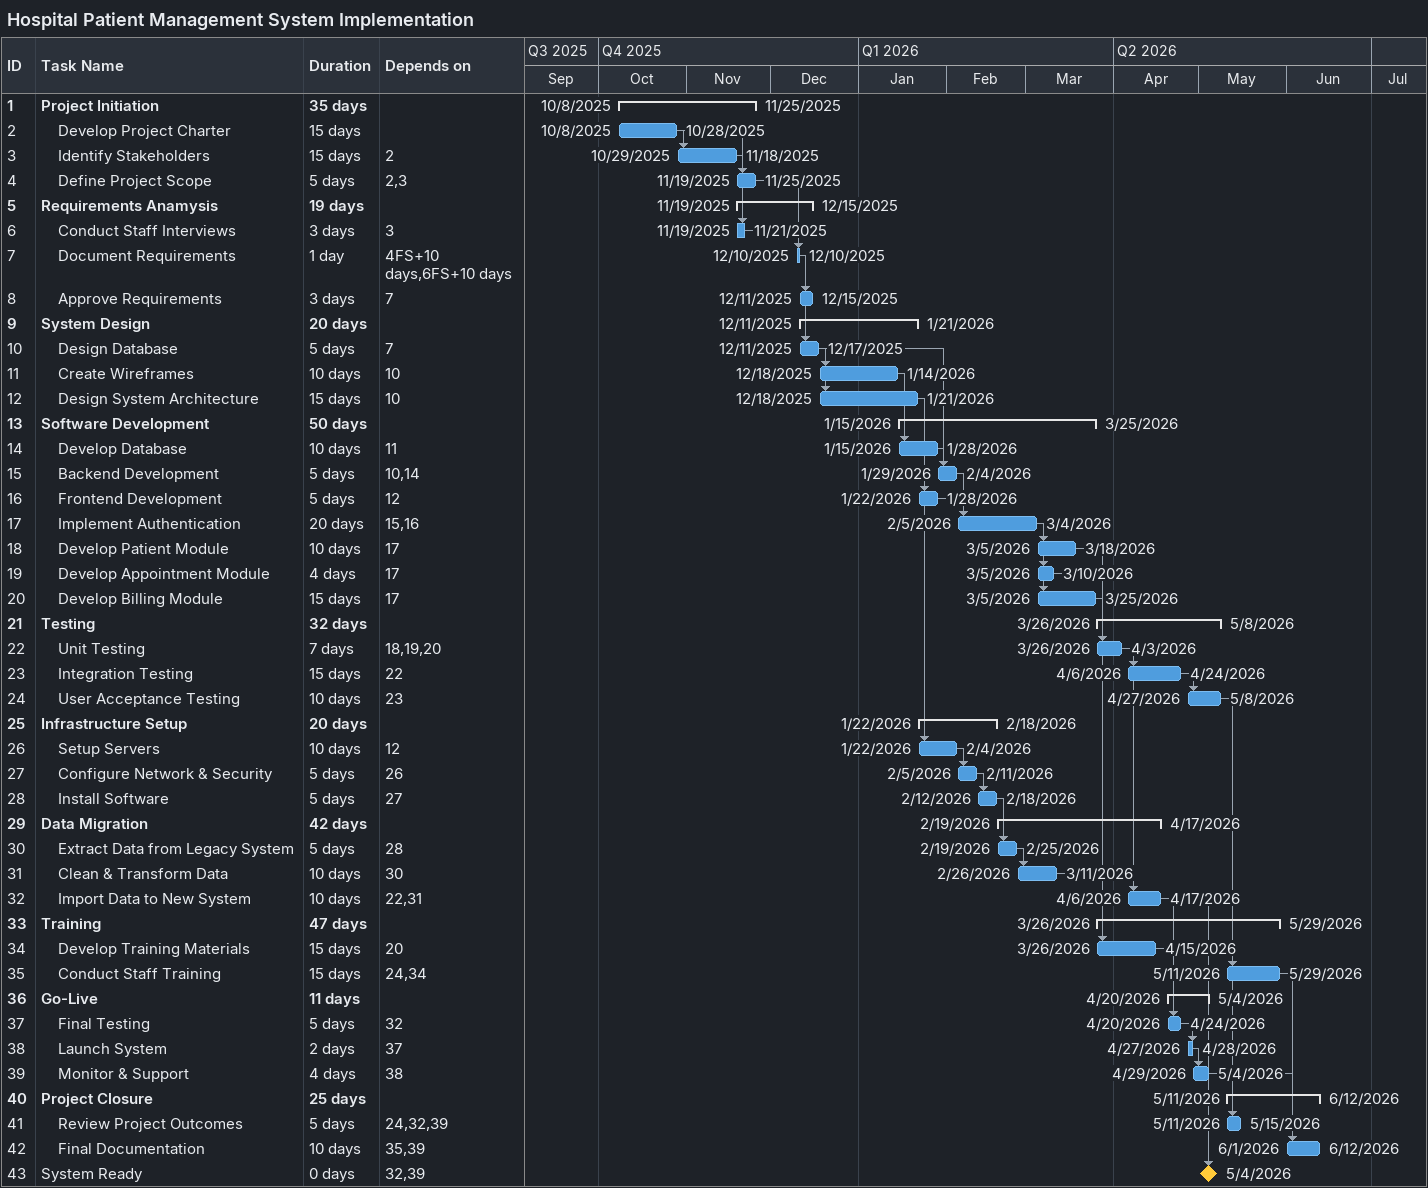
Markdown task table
Hospital Patient Management System Implementation

| ID | Level | Task | Duration | Start | Finish | Predecessors |
|---|---|---|---|---|---|---|
| 1 | 1 | **Project Initiation** | 35d | 2025-10-08 | 2025-11-25 |  |
| 2 | 2 | Develop Project Charter | 15d | 2025-10-08 | 2025-10-28 |  |
| 3 | 2 | Identify Stakeholders | 15d | 2025-10-29 | 2025-11-18 | 2 |
| 4 | 2 | Define Project Scope | 5d | 2025-11-19 | 2025-11-25 | 2, 3 |
| 5 | 1 | **Requirements Anamysis** | 19d | 2025-11-19 | 2025-12-15 |  |
| 6 | 2 | Conduct Staff Interviews | 3d | 2025-11-19 | 2025-11-21 | 3 |
| 7 | 2 | Document Requirements | 1d | 2025-12-10 | 2025-12-10 | 4FS+10d, 6FS+10d |
| 8 | 2 | Approve Requirements | 3d | 2025-12-11 | 2025-12-15 | 7 |
| 9 | 1 | **System Design** | 20d | 2025-12-11 | 2026-01-21 |  |
| 10 | 2 | Design Database | 5d | 2025-12-11 | 2025-12-17 | 7 |
| 11 | 2 | Create Wireframes | 10d | 2025-12-18 | 2026-01-14 | 10 |
| 12 | 2 | Design System Architecture | 15d | 2025-12-18 | 2026-01-21 | 10 |
| 13 | 1 | **Software Development** | 50d | 2026-01-15 | 2026-03-25 |  |
| 14 | 2 | Develop Database | 10d | 2026-01-15 | 2026-01-28 | 11 |
| 15 | 2 | Backend Development | 5d | 2026-01-29 | 2026-02-04 | 10, 14 |
| 16 | 2 | Frontend Development | 5d | 2026-01-22 | 2026-01-28 | 12 |
| 17 | 2 | Implement Authentication | 20d | 2026-02-05 | 2026-03-04 | 15, 16 |
| 18 | 2 | Develop Patient Module | 10d | 2026-03-05 | 2026-03-18 | 17 |
| 19 | 2 | Develop Appointment Module | 4d | 2026-03-05 | 2026-03-10 | 17 |
| 20 | 2 | Develop Billing Module | 15d | 2026-03-05 | 2026-03-25 | 17 |
| 21 | 1 | **Testing** | 32d | 2026-03-26 | 2026-05-08 |  |
| 22 | 2 | Unit Testing | 7d | 2026-03-26 | 2026-04-03 | 18, 19, 20 |
| 23 | 2 | Integration Testing | 15d | 2026-04-06 | 2026-04-24 | 22 |
| 24 | 2 | User Acceptance Testing | 10d | 2026-04-27 | 2026-05-08 | 23 |
| 25 | 1 | **Infrastructure Setup** | 20d | 2026-01-22 | 2026-02-18 |  |
| 26 | 2 | Setup Servers | 10d | 2026-01-22 | 2026-02-04 | 12 |
| 27 | 2 | Configure Network & Security | 5d | 2026-02-05 | 2026-02-11 | 26 |
| 28 | 2 | Install Software | 5d | 2026-02-12 | 2026-02-18 | 27 |
| 29 | 1 | **Data Migration** | 42d | 2026-02-19 | 2026-04-17 |  |
| 30 | 2 | Extract Data from Legacy System | 5d | 2026-02-19 | 2026-02-25 | 28 |
| 31 | 2 | Clean & Transform Data | 10d | 2026-02-26 | 2026-03-11 | 30 |
| 32 | 2 | Import Data to New System | 10d | 2026-04-06 | 2026-04-17 | 22, 31 |
| 33 | 1 | **Training** | 47d | 2026-03-26 | 2026-05-29 |  |
| 34 | 2 | Develop Training Materials | 15d | 2026-03-26 | 2026-04-15 | 20 |
| 35 | 2 | Conduct Staff Training | 15d | 2026-05-11 | 2026-05-29 | 24, 34 |
| 36 | 1 | **Go-Live** | 11d | 2026-04-20 | 2026-05-04 |  |
| 37 | 2 | Final Testing | 5d | 2026-04-20 | 2026-04-24 | 32 |
| 38 | 2 | Launch System | 2d | 2026-04-27 | 2026-04-28 | 37 |
| 39 | 2 | Monitor & Support | 4d | 2026-04-29 | 2026-05-04 | 38 |
| 40 | 1 | **Project Closure** | 25d | 2026-05-11 | 2026-06-12 |  |
| 41 | 2 | Review Project Outcomes | 5d | 2026-05-11 | 2026-05-15 | 24, 32, 39 |
| 42 | 2 | Final Documentation | 10d | 2026-06-01 | 2026-06-12 | 35, 39 |
| 43 | 1 | System Ready | 0d | 2026-05-04 | 2026-05-04 | 32, 39 |
